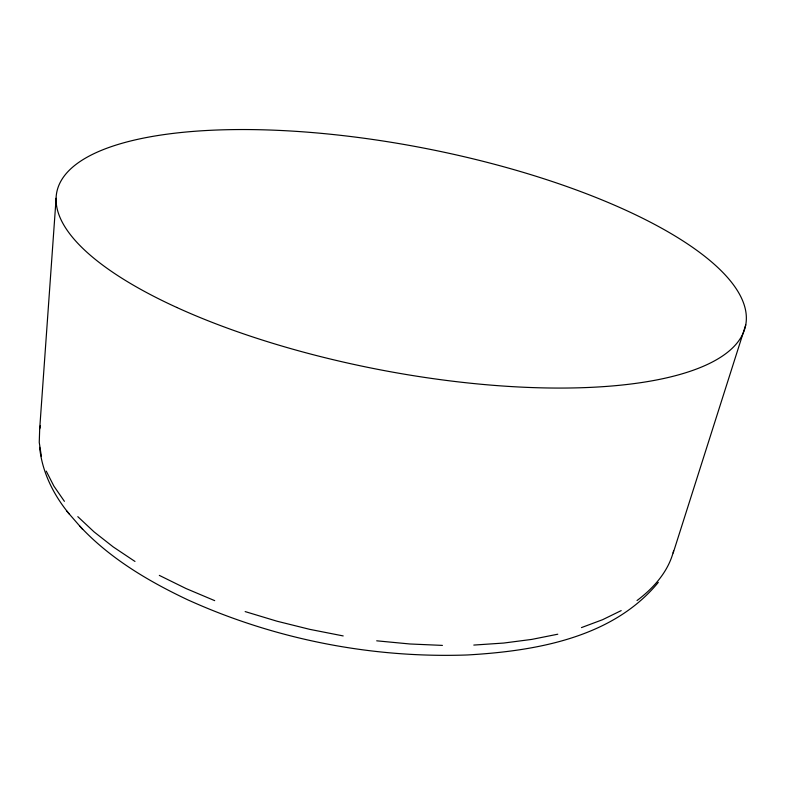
<?xml version="1.0" encoding="UTF-8"?>
<svg xmlns="http://www.w3.org/2000/svg" width="785" height="785" viewBox="0 0 785 785"><rect width="100%" height="100%" fill="white"/><g stroke="black" fill="none" stroke-linecap="round" stroke-linejoin="round"><path stroke-width="1.18" d="M56.108 198.271L39.692 428.855L39.25 442.387L41.399 456.517M637.037 600.525C653.679 588.043 668.486 571.441 673.599 550.834M39.692 428.855L40.447 425.48M673.187 552.983L745.75 324.843M658.291 582.372C612.781 637.911 535.507 651.02 467.742 654.945L465.211 655.043C371.148 657.987 276.369 639.481 190.451 601.035L188.057 599.976C148.453 581.234 109.743 558.42 79.717 526.038M621.19 610.612L602.644 619.679L581.459 627.598M557.782 634.211L531.788 639.402L503.695 643.052L473.797 645.074M442.416 645.398L409.927 643.985L376.702 640.815M343.192 635.928L309.81 629.364L276.997 621.21L245.155 611.593M214.697 600.643L185.976 588.514L159.316 575.385M134.981 561.452L113.177 546.89L94.082 531.896L77.813 516.658M39.642 447.332C42.056 472.128 53.743 495.355 69.541 514.303M66.47 510.79L82.66 529.404M64.409 501.34L53.9 486.121L46.246 471.128M176.703 307.426A350.807 112.981 10.9 0 0 740.49 338.217A350.807 112.981 10.9 0 0 286.476 130.771A350.807 112.981 10.9 0 0 176.703 307.426"/></g></svg>
